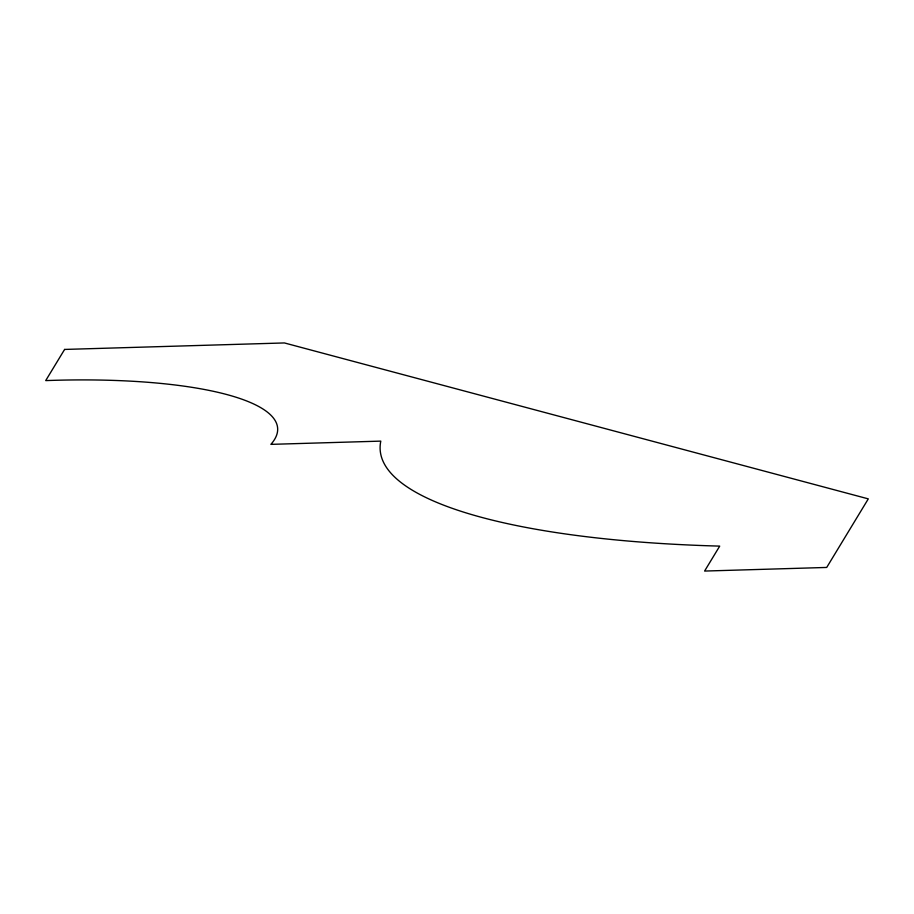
<?xml version="1.0" encoding="UTF-8"?>
<svg xmlns="http://www.w3.org/2000/svg" width="914" height="914" viewBox="0 0 914 914"><rect width="100%" height="100%" fill="white"/><g stroke="black" fill="none" stroke-linecap="round" stroke-linejoin="round"><path stroke-width="1.37" d="M64.608 349.434L45.7 380.601A265.654 64.711 -4.1 0 1 270.887 444.364L380.795 441.119A532.062 129.617 -4.1 0 0 719.718 546.115L704.591 571.056L826.713 567.445L868.3 498.873L284.425 342.944L64.608 349.434"/></g></svg>
